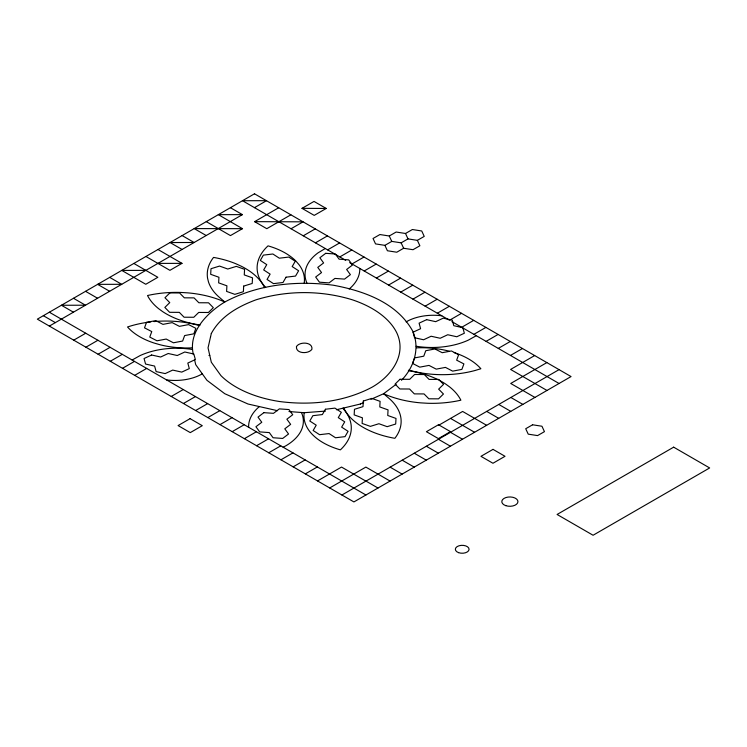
<?xml version="1.0" encoding="UTF-8"?>
<svg xmlns="http://www.w3.org/2000/svg" width="747" height="747" viewBox="0 0 747 747"><rect width="100%" height="100%" fill="white"/><g stroke="black" fill="none" stroke-linecap="round" stroke-linejoin="round"><path stroke-width="1.12" d="M193.408 354.601C187.805 332.135 207.171 312.806 224.772 302.003C257.855 284.336 296.484 280.368 333.274 285.214C363.658 290.854 396.806 302.516 412.699 331.07C420.178 348.326 414.146 367.253 401.484 380.288M396.078 384.35L383.631 393.716L370.988 399.318M132.126 360.017L140.072 355.591A58.537 33.792 0 0 1 192.24 349.465M476.278 335.702L468.332 340.128A58.537 33.792 0 0 1 416.163 346.253M254.559 193.753L37.35 319.156L353.919 501.928L571.053 376.563L254.484 193.79M49.349 326.084L242.42 214.622L230.421 207.694M254.484 207.647L266.558 200.682L242.486 200.719L345.684 260.301M157.99 249.507L181.988 263.364L169.914 270.33L145.917 256.473M242.532 228.629L230.459 235.594L206.275 221.626M290.863 214.8L266.791 228.694L254.606 221.654L278.678 207.759M73.729 340.156L85.728 333.227M302.021 208.348L314.029 201.419L326.215 208.46L314.216 215.388L302.021 208.348L326.215 208.46M85.914 347.196L97.913 340.268M291.05 228.759L303.058 221.831L254.606 221.654M98.1 354.237L110.098 347.308M303.245 235.8L315.243 228.871M110.295 361.268L122.293 354.339M315.43 242.831L327.429 235.903M122.489 368.318L134.488 361.389M327.616 249.872L339.614 242.943M134.684 375.349L146.683 368.42M339.82 256.912L351.818 249.984M210.486 337.112L210.561 336.794M352.005 263.952L364.004 257.024M364.2 270.984L376.199 264.065M171.24 396.461L183.248 389.532M376.385 278.024L388.384 271.096M183.435 403.501L195.434 396.573M388.571 285.065L400.569 278.136M195.63 410.542L207.629 403.613M400.756 292.096L412.774 285.177M207.825 417.582L219.823 410.654M412.96 299.145L424.959 292.217M220.01 424.613L232.009 417.685M425.146 306.177L437.144 299.248M232.196 431.654L244.194 424.726M437.34 313.217L449.339 306.289M244.39 438.685L256.389 431.757M461.525 313.329L449.526 320.248L349.689 262.617M256.576 445.726L268.575 438.797M461.711 327.289L473.71 320.36M268.761 452.766L280.76 445.838M473.906 334.329L485.905 327.401M280.947 459.797L292.955 452.869M486.101 341.37L498.1 334.441M293.151 466.847L305.149 459.919M498.286 348.41L510.285 341.482M305.336 473.878L317.335 466.95M510.481 355.441L522.48 348.513M317.531 480.919L341.528 467.062L365.918 481.143M534.665 355.553L510.593 369.448L546.981 390.457M329.716 487.95L365.862 467.09L390.055 481.059M546.851 362.594L510.724 383.463L534.908 397.432M438.489 425.388L462.626 411.448L486.624 425.304M341.911 495L559.055 369.634M389.28 235.987L396.143 232.028L405.509 233.484L412.372 229.525L421.738 230.982L424.231 236.397L417.368 240.347L408.002 238.891L401.139 242.85L391.783 241.393L384.901 245.352L375.536 243.905L373.042 238.489L379.906 234.539L389.262 235.996L391.764 241.402M417.368 240.347L419.87 245.763L413.007 249.713L403.641 248.256L396.778 252.215L387.413 250.759L384.91 245.352M325.262 248.508L318.026 252.859A60.339 34.838 0 0 0 306.98 283.216M283.141 447.21L285.756 445.856A60.339 34.838 0 0 0 301.424 412.503M360.362 404.024L363.612 402.586M336.43 409.748L360.465 403.996M208.945 355.451L209.758 355.385M288.968 411.55L304.206 412.708L325.477 411.093M242.42 214.622L218.348 214.66L242.467 228.666L194.201 228.601L206.2 235.529M157.916 263.402L181.988 263.364M145.852 270.377L121.78 270.414L145.777 284.271L157.85 277.305L133.844 263.448M277.436 410.673L248.041 404.024L224.772 393.716L206.928 380.288L195.705 364.648L194.64 359.97M200.037 325.029L193.931 323.955A74.084 42.775 0 0 1 162.641 311.602L158.672 308.716A74.084 42.775 0 0 1 147.523 295.523A78.809 45.502 0 0 1 180.867 292.45L187.637 292.852A78.809 45.502 0 0 1 224.772 302.003L220.486 298.286A71.656 41.374 0 0 1 208.478 281.918L207.601 278.379A71.656 41.374 0 0 1 213.549 257.407A75.559 43.625 0 0 1 236.276 263.924L241.262 266.221A75.559 43.625 0 0 1 262.739 284.215L264.662 287.716M408.366 370.689L414.473 371.763A74.084 42.775 0 0 1 445.763 384.117L449.731 387.002A74.084 42.775 0 0 1 460.88 400.196A78.809 45.502 0 0 1 427.536 403.268L420.766 402.866A78.809 45.502 0 0 1 383.631 393.716L387.917 397.432A71.656 41.374 0 0 1 394.864 438.312A75.559 43.625 0 0 1 343.741 408.002M408.777 370.12L414.492 371.586A76.399 44.11 0 0 0 475.335 370.419L480.872 368.738A66.25 38.246 0 0 0 454.204 352.649M199.626 325.599L193.912 324.133A76.399 44.11 0 0 0 153.938 321.583M449.349 351.249L448.368 350.969A66.25 38.246 0 0 0 416.527 347.859M451.851 321.593L559.055 383.491M510.845 397.469L522.844 404.398M498.772 404.435L510.771 411.364M182.137 235.566L194.136 242.495L170.064 242.542L182.063 249.461M486.699 411.41L498.697 418.339M450.553 418.413L474.56 432.27M450.488 432.317L462.486 439.245M438.414 439.283L450.413 446.211M426.341 446.258L438.34 453.177M109.706 277.38L121.705 284.308L97.633 284.355L109.632 291.283M414.268 453.224L426.276 460.152M402.203 460.189L414.202 467.118M85.56 291.321L97.568 298.249M390.13 467.164L402.129 474.093M73.495 298.286L85.494 305.215L61.422 305.262L73.421 312.19M365.983 481.096L377.982 488.024M49.349 312.227L365.918 495M43.354 315.692L55.353 322.62M265.652 287.483L262.916 284.205A71.927 41.533 0 0 1 268.033 245.856A65.587 37.864 0 0 1 296.027 261.217L298.94 264.587A65.587 37.864 0 0 1 304.206 283.01M405.509 233.484L408.011 238.891M401.139 242.85L403.641 248.256M359.718 268.406L359.802 269.163A61.105 35.277 0 0 1 349.176 289.024M248.686 427.312L248.611 426.556A61.105 35.277 0 0 1 259.228 406.695M191.876 347.859A66.25 38.246 0 0 1 160.035 344.75L154.199 343.069A66.25 38.246 0 0 1 127.532 326.981A76.399 44.11 0 0 1 150.857 321.901M202.288 373.827A38.162 22.037 0 0 1 166.581 379.915M304.206 412.708A65.587 37.864 0 0 0 340.371 449.862A71.927 41.533 0 0 0 342.752 408.236M406.116 321.892A38.162 22.037 0 0 1 441.822 315.804M243.671 286.101L243.391 291.703L234.847 294.355L226.602 291.405L226.901 285.812L218.638 282.861L218.936 277.268L210.691 274.317L210.99 268.724L219.534 266.072L227.779 269.023L236.323 266.371L244.568 269.322L244.269 274.915L252.514 277.856L252.215 283.458L243.671 286.101M363.294 401.046L363.014 406.648L354.47 409.291L354.171 414.893L362.416 417.834L362.118 423.428L370.363 426.378L378.906 423.726L387.161 426.677L395.695 424.025L395.994 418.432L387.749 415.481L388.048 409.888L379.793 406.938L380.083 401.344L371.838 398.394L363.294 401.046M211.317 333.489L208.04 347.859L211.317 362.23L220.925 375.62A96.167 55.521 0 0 0 279.313 401.484C310.808 405.64 343.881 402.241 372.202 387.114C390.784 376.479 406.844 355.497 397.087 333.489A96.167 55.521 0 0 0 352.285 299.78C321.089 290.219 287.315 290.219 256.118 299.78C238.293 306.363 220.654 316.214 211.317 333.489M296.475 346.487C295.495 353.854 308.614 354.321 311.929 349.232C312.909 341.865 299.79 341.398 296.475 346.487M146.515 322.368L144.516 327.849L151.762 331.584L149.764 337.065L156.991 340.8L166.207 339.054L173.425 342.789L182.641 341.043L184.63 335.571L193.846 333.825L195.845 328.344L188.618 324.609L179.401 326.355L172.184 322.62L162.949 324.366L155.731 320.631L146.515 322.368M414.557 357.934L412.559 363.415L419.786 367.15L429.002 365.404L436.22 369.139L445.455 367.393L452.673 371.138L461.889 369.392L463.887 363.91L456.65 360.175L458.639 354.694L451.412 350.959L442.205 352.705L434.978 348.97L425.762 350.716L423.773 356.188L414.557 357.934M286.045 277.193L282.982 282.515L273.486 283.636L267.053 279.443L270.125 274.13L263.682 269.938L266.754 264.625L260.32 260.432L263.392 255.119L272.888 253.999L279.322 258.191L288.828 257.071L295.252 261.263L292.18 266.576L298.613 270.759L295.541 276.073L286.045 277.193M325.421 409.244L322.359 414.566L312.862 415.687L309.79 421L316.224 425.183L313.152 430.496L319.576 434.689L329.082 433.568L335.515 437.761L345.011 436.64L348.083 431.327L341.65 427.135L344.722 421.831L338.279 417.629L341.351 412.316L334.917 408.123L325.421 409.244M169.877 292.917L164.956 297.745L169.756 302.61L164.844 307.437L169.625 312.311L179.317 312.358L184.098 317.223L193.79 317.27L198.711 312.442L208.413 312.489L213.325 307.661L208.544 302.796L198.851 302.75L194.061 297.876L184.35 297.829L179.569 292.964L169.877 292.917M399.99 379.271L395.079 384.098L399.86 388.972L409.561 389.01L414.342 393.884L424.053 393.93L428.834 398.795L438.526 398.842L443.447 394.014L438.648 389.15L443.559 384.322L438.778 379.448L429.086 379.401L424.305 374.536L414.613 374.49L409.692 379.317L399.99 379.271M325.711 253.317L319.856 257.771L323.619 262.935L317.764 267.398L321.537 272.562L315.673 277.025L319.436 282.189L329.063 282.889L334.917 278.426L344.535 279.107L350.39 274.653L346.627 269.49L352.481 265.026L348.718 259.872L339.101 259.172L335.338 254.008L325.711 253.317M263.868 412.652L258.014 417.106L261.777 422.27L255.922 426.733L259.685 431.887L269.303 432.588L273.066 437.751L282.693 438.442L288.547 433.988L284.784 428.825L290.639 424.361L286.867 419.198L292.731 414.734L288.968 409.571L279.341 408.88L273.486 413.334L263.868 412.652M190.083 418.647L178.085 425.575L190.27 432.616L202.278 425.687L190.083 418.647M438.489 424.726L426.416 431.701L438.414 438.62L450.488 431.654L438.489 424.726M493.02 449.367L480.956 456.333L492.955 463.261L505.019 456.296L493.02 449.367M673.654 447.164L557.085 514.468L593.081 535.254L709.65 467.949L673.654 447.164M532.583 424.782L525.72 428.731L528.222 434.147L537.579 435.594L544.451 431.645L541.948 426.238L532.583 424.782M151.613 355.002L144.059 358.523L145.562 364.05L154.61 366.067L156.123 371.595L165.171 373.603L172.716 370.092L181.764 372.109L189.308 368.598L187.814 363.061L195.359 359.55L193.856 354.013L184.808 351.996L177.263 355.516L168.215 353.499L160.661 357.019L151.613 355.002M426.649 319.651L419.095 323.162L420.589 328.699L413.044 332.21L414.548 337.747L423.596 339.764L431.14 336.243L440.188 338.26L447.742 334.74L456.79 336.757L464.345 333.237L462.841 327.709L453.793 325.692L452.28 320.164L443.232 318.157L435.688 321.668L426.649 319.651M458.602 552.659A6.872 3.968 0 0 0 469.069 549.4A6.872 3.968 0 0 0 458.947 545.796A6.872 3.968 0 0 0 458.602 552.659M505.822 505.663A8.077 4.669 0 0 0 517.942 501.629A8.077 4.669 0 0 0 505.822 497.586A8.077 4.669 0 0 0 505.822 505.663"/></g></svg>
